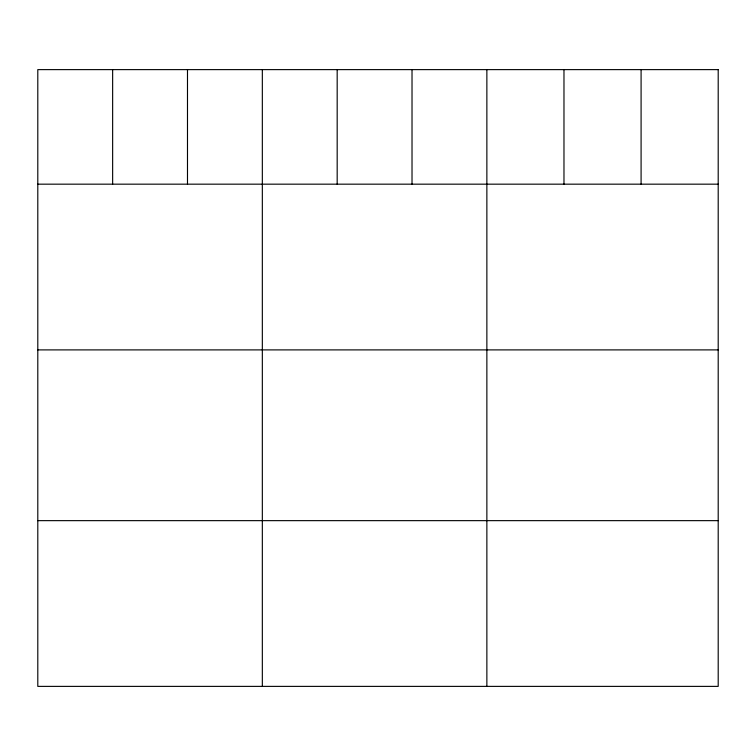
<?xml version="1.0" encoding="UTF-8"?>
<svg xmlns="http://www.w3.org/2000/svg" width="756" height="756" viewBox="0 0 756 756"><rect width="100%" height="100%" fill="white"/><g stroke="black" fill="none" stroke-linecap="round" stroke-linejoin="round"><path stroke-width="1.13" d="M37.8 184.171L718.2 184.171M37.8 349.896L718.2 349.896M37.8 520.648L718.2 520.648M641.088 69.618L641.088 184.171M563.976 69.618L563.976 184.171M486.864 69.618L486.864 686.382M412.02 69.618L412.02 184.171M337.176 69.618L337.176 184.171M262.332 69.618L262.332 686.382M187.488 69.618L187.488 184.171M112.644 69.618L112.644 184.171M718.2 69.618L37.8 69.618L37.8 686.382L718.2 686.382L718.2 69.618"/></g></svg>
